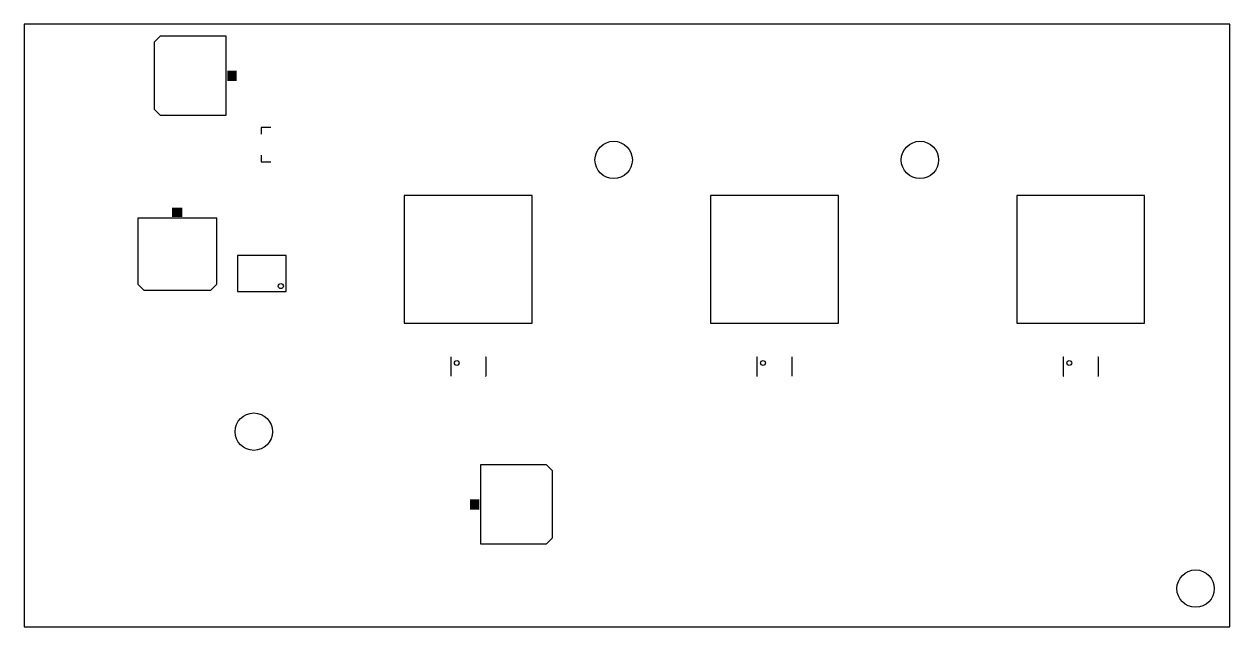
# Model space of a CAD drawing. Extents: x 0 to 100, y 0 to 50.
import ezdxf

# ---------------------------------------------------------------- set-up
doc = ezdxf.new("R2010")
doc.units = 0
doc.layers.add('20', color=31, linetype='CONTINUOUS')
doc.layers.add('22', color=253, linetype='CONTINUOUS')

# ---------------------------------------------------------------- blocks, each defined once
blk = doc.blocks.new('RECT')
blk.add_solid([(-0.5, -0.5), (0.5, -0.5), (-0.5, 0.5), (0.5, 0.5)])

msp = doc.modelspace()

# ---------------------------------------------------------------- linework, layer by layer
at = {"layer": '20'}
for p, q in [((100, 50), (0, 50)), ((0, 50), (0, 0)), ((100, 0), (100, 50)), ((0, 0), (100, 0))]:
    msp.add_line(p, q, dxfattribs=at)
for centre in [(48.895, 38.735), (74.295, 38.735), (19.05, 16.1925), (97.155, 3.175)]:
    msp.add_circle(centre, 1.55, dxfattribs=at)
at = {"layer": '22'}
for p, q in [((11.28, 48.995), (10.78, 48.495)), ((10.78, 48.495), (10.78, 42.945)), ((16.755, 48.995), (11.28, 48.995)), ((16.755, 42.445), (16.755, 48.995)), ((10.78, 42.945), (11.28, 42.445)), ((11.28, 42.445), (16.755, 42.445)), ((20.4724, 41.4274), (19.6596, 41.4274)), ((19.6596, 41.4274), (19.6596, 40.8686)), ((19.6596, 39.1414), (19.6596, 38.5826)), ((19.6596, 38.5826), (20.4724, 38.5826)), ((42.13, 35.78), (31.53, 35.78)), ((31.53, 35.78), (31.53, 25.18)), ((42.13, 25.18), (42.13, 35.78)), ((67.53, 35.78), (56.93, 35.78)), ((56.93, 35.78), (56.93, 25.18)), ((67.53, 25.18), (67.53, 35.78)), ((92.93, 35.78), (82.33, 35.78)), ((82.33, 35.78), (82.33, 25.18)), ((92.93, 25.18), (92.93, 35.78)), ((15.975, 33.9), (9.425, 33.9)), ((9.425, 33.9), (9.425, 28.425)), ((15.975, 28.425), (15.975, 33.9)), ((21.74, 30.82), (17.69, 30.82)), ((17.69, 30.82), (17.69, 27.82)), ((21.74, 27.82), (21.74, 30.82)), ((9.425, 28.425), (9.925, 27.925)), ((15.475, 27.925), (15.975, 28.425)), ((9.925, 27.925), (15.475, 27.925)), ((17.69, 27.82), (21.74, 27.82)), ((31.53, 25.18), (42.13, 25.18)), ((56.93, 25.18), (67.53, 25.18)), ((82.33, 25.18), (92.93, 25.18)), ((35.38, 22.39), (35.38, 20.79)), ((35.38, 22.39), (35.4, 22.39)), ((38.26, 22.39), (38.28, 22.39)), ((38.28, 22.39), (38.28, 20.79)), ((60.78, 22.39), (60.78, 20.79)), ((60.78, 22.39), (60.8, 22.39)), ((63.66, 22.39), (63.68, 22.39)), ((63.68, 22.39), (63.68, 20.79)), ((86.18, 22.39), (86.18, 20.79)), ((86.18, 22.39), (86.2, 22.39)), ((89.06, 22.39), (89.08, 22.39)), ((89.08, 22.39), (89.08, 20.79)), ((35.38, 20.79), (35.4, 20.79)), ((38.26, 20.79), (38.28, 20.79)), ((60.78, 20.79), (60.8, 20.79)), ((63.66, 20.79), (63.68, 20.79)), ((86.18, 20.79), (86.2, 20.79)), ((89.06, 20.79), (89.08, 20.79)), ((37.855, 13.435), (37.855, 6.885)), ((43.33, 13.435), (37.855, 13.435)), ((43.83, 12.935), (43.33, 13.435)), ((43.83, 7.385), (43.83, 12.935)), ((43.33, 6.885), (43.83, 7.385)), ((37.855, 6.885), (43.33, 6.885))]:
    msp.add_line(p, q, dxfattribs=at)
for centre, radius in [((21.29, 28.27), 0.2121), ((35.88, 21.89), 0.2), ((61.28, 21.89), 0.2), ((86.68, 21.89), 0.2)]:
    msp.add_circle(centre, radius, dxfattribs=at)

# ---------------------------------------------------------------- block references
at = {"layer": '22', "xscale": 0.8636, "yscale": 0.762}
for p, rotation in [((17.2466, 45.72), 270), ((37.3634, 10.16), 90)]:
    msp.add_blockref('RECT', p, dxfattribs=dict(at, rotation=rotation))
msp.add_blockref('RECT', (12.7, 34.3916), dxfattribs=at)

doc.saveas('drawing.dxf')
